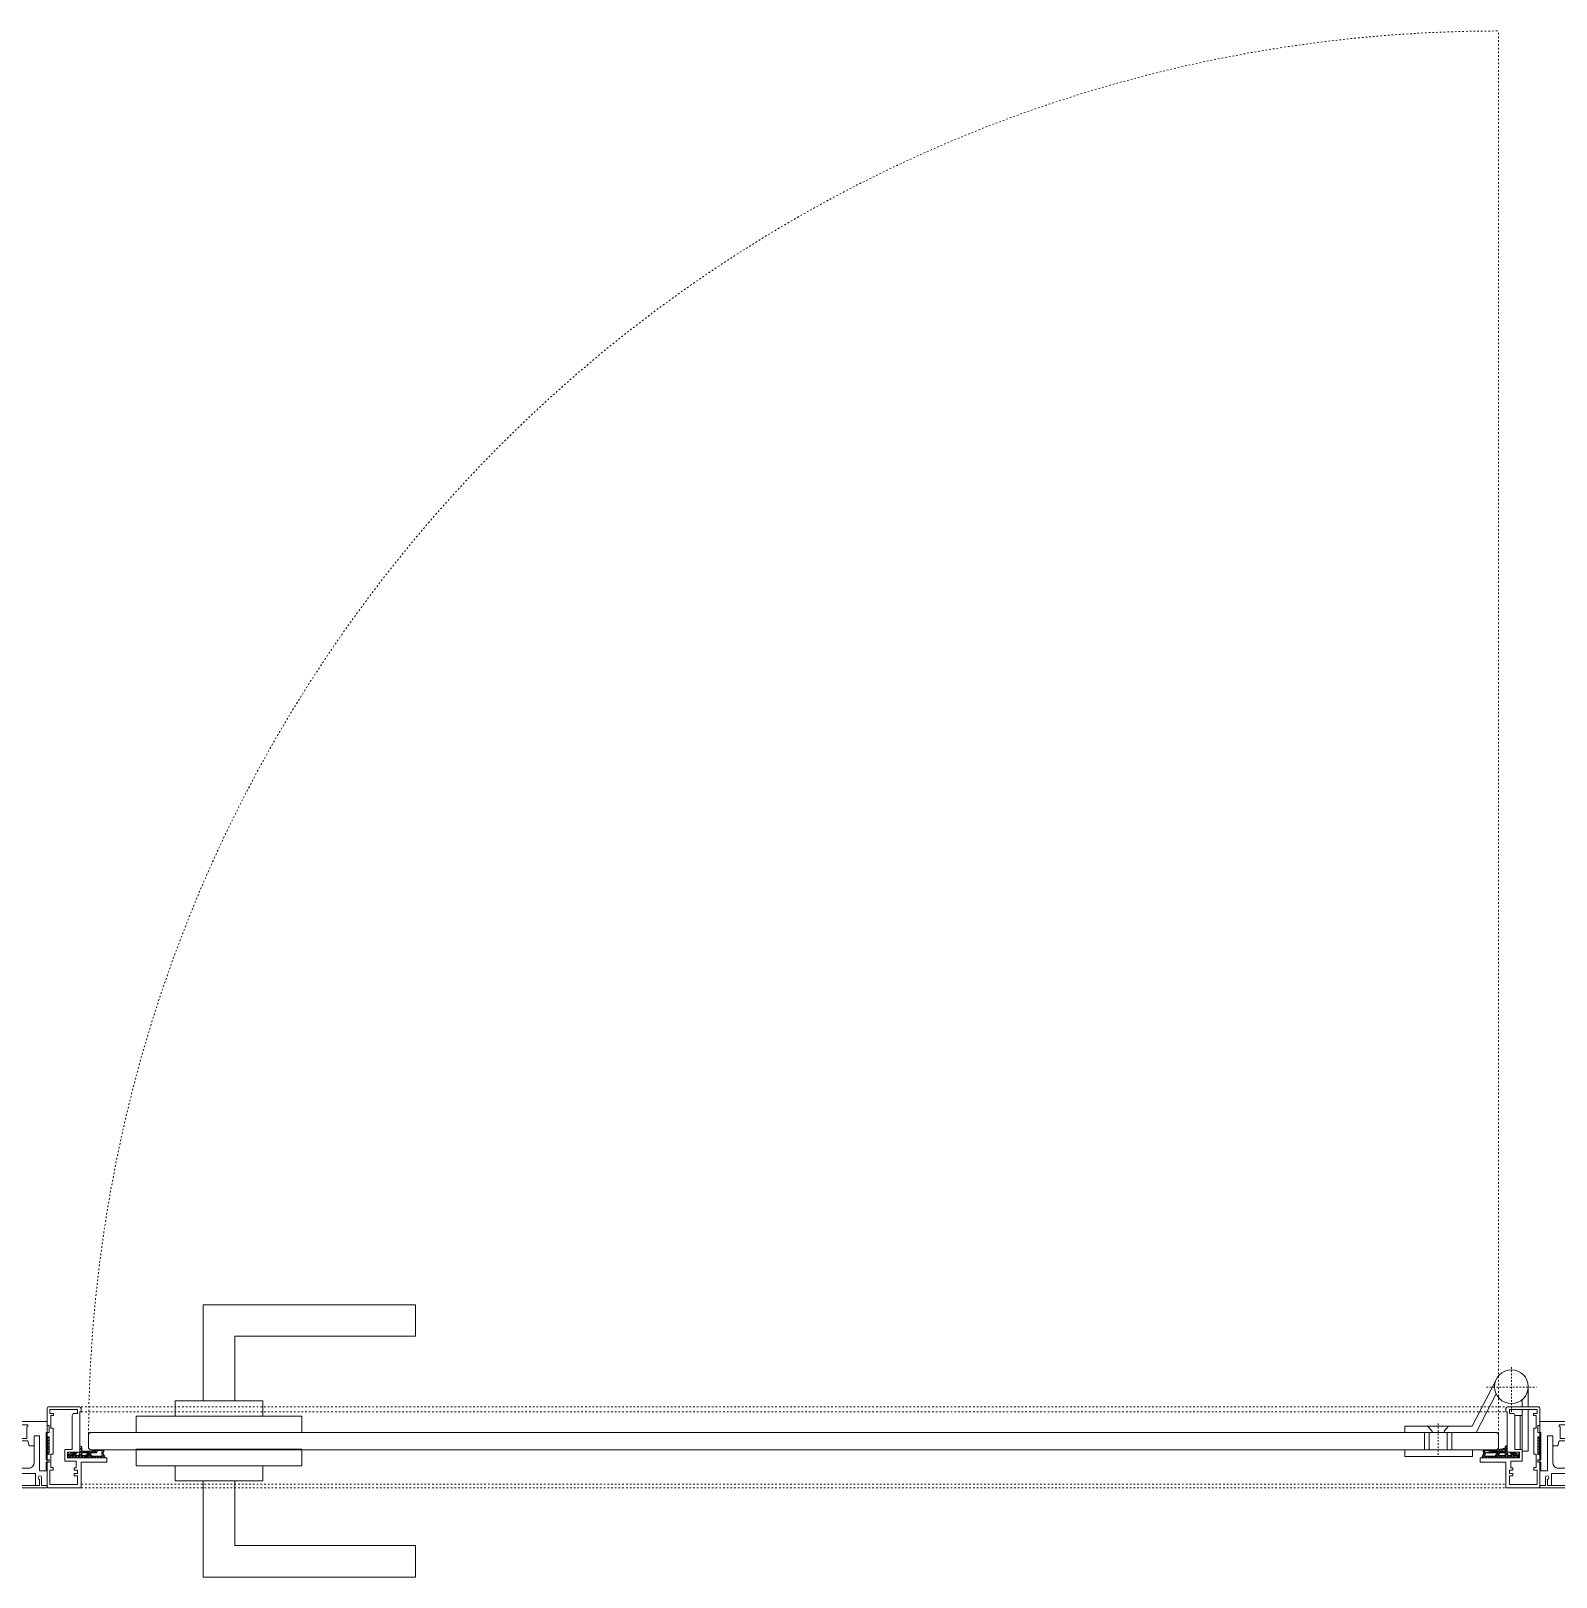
# Model space of a CAD drawing. Extents: x -2749 to 11890, y 0 to 8245.
# Drawn here: x 3708 to 3800, y 2758.5 to 2851.7 of the extents above; entities that cross this region are included whole.
import ezdxf

# ---------------------------------------------------------------- set-up
doc = ezdxf.new("R2010")
doc.units = 0
doc.header["$MEASUREMENT"] = 0
doc.linetypes.add('DASHDOT', pattern=[1, 0.5, -0.25, 0, -0.25])
doc.linetypes.add('DOT2', pattern=[0.125, 0, -0.125])
doc.layers.get('0').update_dxf_attribs({"color": 9, "lineweight": 9})
for name, color, linetype, lineweight in [('06C', 9, 'Continuous', 9), ('07K', 8, 'Continuous', 9), ('10', 9, 'Continuous', 9), ('15', 9, 'Continuous', 9), ('20', 9, 'DOT2', 9)]:
    doc.layers.add(name, color=color, linetype=linetype, lineweight=lineweight)
pattern_1 = [(45, (3387.24087, 5075.93023), (0.0883883476, -0.0883883476), []), (315, (3387.24087, 5075.93023), (-0.0883883476, -0.0883883476), [])]

# ---------------------------------------------------------------- blocks, each defined once
blk = doc.blocks.new('profil')
at = {"layer": '10'}
h = blk.add_hatch(dxfattribs=at)
h.set_pattern_fill('NET', color=256, angle=495, style=0)
h.set_pattern_definition(pattern_1)
h.paths.add_polyline_path([(2783.079, 2903.224), (2783.023, 2903.224), (2782.985, 2903.33), (2782.985, 2903.378), (2783.006, 2903.378), (2783.006, 2903.502), (2782.717, 2903.503), (2782.717, 2903.379), (2782.754, 2903.379), (2782.706, 2903.224), (2782.624, 2903.233), (2782.451, 2902.861), (2782.557, 2902.861), (2782.557, 2902.905), (2782.721, 2903.096, 0.2599), (2782.797, 2902.861), (2783.045, 2902.861, 0.382682)])
h.paths.add_polyline_path([(2782.838, 2903.102), (2783.029, 2903.102, -2.16717)], flags=16)
h = blk.add_hatch(dxfattribs=at)
h.set_pattern_fill('NET', color=256, angle=495, style=0)
h.set_pattern_definition([(45, (3390.96807, 5084.14935), (0.0883883476, -0.0883883476), []), (315, (3390.96807, 5084.14935), (-0.0883883476, -0.0883883476), [])])
h.paths.add_polyline_path([(2784.25, 2903.176), (2784.25, 2902.861), (2783.213, 2902.861), (2783.213, 2903.176)])
h = blk.add_hatch(dxfattribs=at)
h.set_pattern_fill('NET', color=256, angle=495, style=0)
h.set_pattern_definition([(45, (3412.02047, 5081.69331), (0.0883883476, -0.0883883476), []), (315, (3412.02047, 5081.69331), (-0.0883883476, -0.0883883476), [])])
h.paths.add_polyline_path([(2787.7, 2903.427), (2787.7, 2902.359), (2787.521, 2902.359), (2787.521, 2903.427)])
h = blk.add_hatch(dxfattribs=at)
h.set_pattern_fill('NET', color=256, angle=495, style=0)
h.set_pattern_definition(pattern_1)
h.paths.add_polyline_path([(2783.079, 2901.458), (2783.023, 2901.458), (2782.985, 2901.352), (2782.985, 2901.304), (2783.006, 2901.304), (2783.006, 2901.18), (2782.717, 2901.18), (2782.717, 2901.303), (2782.754, 2901.303), (2782.706, 2901.458), (2782.624, 2901.449), (2782.451, 2901.821), (2782.557, 2901.821), (2782.557, 2901.777), (2782.721, 2901.586, -0.2599), (2782.797, 2901.821), (2783.045, 2901.821, -0.382682)])
h.paths.add_polyline_path([(2782.838, 2901.581), (2783.029, 2901.581, 2.16717)], flags=16)
h = blk.add_hatch(dxfattribs=at)
h.set_pattern_fill('NET', color=256, angle=495, style=0)
h.set_pattern_definition([(45, (3390.96807, 5077.64021), (0.0883883476, -0.0883883476), []), (315, (3390.96807, 5077.64021), (-0.0883883476, -0.0883883476), [])])
h.paths.add_polyline_path([(2784.25, 2901.821), (2784.25, 2901.529), (2783.213, 2901.529), (2783.213, 2901.821)])
for points in [[(2787.521, 2901.366), (2787.521, 2901.89), (2787.7, 2901.89), (2787.7, 2902.026), (2787.521, 2902.026), (2787.521, 2903.671), (2787.7, 2903.671), (2787.7, 2904.104), (2787.576, 2904.104), (2787.576, 2904.345), (2782.614, 2904.345), (2782.614, 2903.223), (2782.715, 2903.223), (2782.763, 2903.401), (2782.713, 2903.401), (2782.713, 2903.773), (2782.989, 2903.773), (2782.989, 2903.225), (2783.142, 2903.225), (2783.179, 2903.176), (2786.425, 2903.176), (2786.495, 2902.884), (2786.796, 2902.884), (2786.796, 2903.485), (2787.117, 2903.485), (2787.117, 2901.366)], [(2785.671, 2903.323), (2786.35, 2903.323), (2786.35, 2904.023), (2786.421, 2904.061), (2786.421, 2904.144), (2785.614, 2904.144), (2785.614, 2904.005), (2785.671, 2903.949)]]:
    blk.add_lwpolyline(points, close=True, dxfattribs=at)
for points in [[(2784.873, 2903.909), (2785.032, 2903.909), (2785.032, 2904.141), (2782.827, 2904.141), (2782.827, 2903.911), (2783.129, 2903.911), (2783.129, 2903.372), (2785.03, 2903.372)], [(2782.614, 2903.223), (2782.451, 2902.861)], [(2782.721, 2903.096), (2782.557, 2902.905), (2782.557, 2902.861)], [(2782.989, 2903.502), (2782.717, 2903.503)], [(2783.213, 2903.176), (2783.213, 2903.176), (2783.213, 2902.841)], [(2784.25, 2902.841), (2784.25, 2903.176)], [(2785.618, 2903.176), (2785.618, 2901.529)], [(2787.521, 2903.427), (2787.7, 2903.427), (2787.7, 2902.359)], [(2787.521, 2902.359), (2787.7, 2902.359)], [(2782.624, 2901.449), (2782.451, 2901.821)], [(2782.721, 2901.586), (2782.557, 2901.777), (2782.557, 2901.821)], [(2782.78, 2900.5), (2782.78, 2900.947), (2783.095, 2900.947), (2783.095, 2901.238), (2783.179, 2901.238), (2783.079, 2901.458), (2783.023, 2901.458), (2782.985, 2901.352), (2782.985, 2901.304), (2783.006, 2901.304), (2783.006, 2901.056), (2782.717, 2901.056), (2782.717, 2901.303), (2782.754, 2901.303), (2782.706, 2901.458), (2782.624, 2901.449), (2782.626, 2900.345), (2787.59, 2900.345)], [(2783.006, 2901.18), (2782.717, 2901.18)], [(2783.179, 2901.238), (2783.213, 2901.238), (2783.213, 2901.841)], [(2784.25, 2901.841), (2784.25, 2901.529)]]:
    blk.add_lwpolyline(points, dxfattribs=at)
for points in [[(2783.029, 2903.102), (2782.838, 2903.102, 1)], [(2785.03, 2903.372), (2785.03, 2903.785), (2784.873, 2903.785, -1), (2784.873, 2903.909, 1)], [(2783.213, 2901.529), (2786.468, 2901.529, 0.414214), (2786.796, 2901.857), (2786.796, 2902.884)], [(2783.029, 2901.581), (2782.838, 2901.581, -1)], [(2783.095, 2901.238), (2783.21, 2900.659, 0.833203), (2783.525, 2900.664, 0.447088)], [(2783.525, 2900.664), (2783.525, 2901.115, -0.414214), (2783.627, 2901.217), (2786.876, 2901.217), (2786.876, 2900.487)], [(2787.126, 2900.846), (2787.126, 2900.487), (2782.815, 2900.487), (2782.815, 2900.456, -0.561743), (2782.731, 2900.448, -0.595966), (2782.78, 2900.5, 2.204878)], [(2787.59, 2900.345), (2787.59, 2900.487), (2787.25, 2900.487), (2787.25, 2900.967, 1), (2787.044, 2900.967)], [(2787.044, 2900.967, 0.305404), (2787.126, 2900.846, 5.773092)]]:
    blk.add_lwpolyline(points, format="xyb", dxfattribs=at)
for centre, radius, start, end in [((2782.97, 2903.046), 0.253, 168.66756, 234.12581), ((2782.933, 2903.02), 0.125, 139.54015, 40.45985), ((2782.86, 2903.062), 0.273, 305.97376, 36.42893), ((2782.97, 2901.636), 0.253, 125.87419, 191.33244), ((2782.933, 2901.662), 0.125, 319.54015, 220.45985), ((2782.86, 2901.62), 0.273, 323.57107, 54.02624)]:
    blk.add_arc(centre, radius, start, end, dxfattribs=at)
blk = doc.blocks.new('g-kapı kolu-p')
for points in [[(11.85, 8.209), (-0.95, 8.209), (-0.95, 2.409), (0.95, 2.409), (0.95, 6.309), (11.85, 6.309), (11.85, 8.209)], [(11.85, -8.209), (-0.95, -8.209), (-0.95, -2.409), (0.95, -2.409), (0.95, -6.309), (11.85, -6.309), (11.85, -8.209)]]:
    blk.add_lwpolyline(points)
for points in [[(-2.65, 1.5), (2.65, 1.5), (2.65, 2.409), (-2.65, 2.409)], [(-5, 0.5), (5, 0.5), (5, 1.5), (-5, 1.5)], [(-5, -1.5), (5, -1.5), (5, -0.5), (-5, -0.5)], [(-2.65, -1.5), (2.65, -1.5), (2.65, -2.409), (-2.65, -2.409)]]:
    blk.add_lwpolyline(points, close=True)
blk = doc.blocks.new('k-cambölme-kapı-p')
at = {"layer": '10'}
h = blk.add_hatch(dxfattribs=at)
h.set_pattern_fill('NET', color=256, angle=135, style=0)
h.set_pattern_definition([(135, (3753.7029, 560.85184), (-0.0883883476, -0.0883883476), []), (225, (3753.7029, 560.85184), (0.0883883476, -0.0883883476), [])])
h.paths.add_polyline_path([(2.085, -0.058), (2.085, 0.018), (2.073, 0.044), (2.049, 0.074), (2.014, 0.094), (1.98, 0.102), (1.971, 0.102), (1.971, -0.294), (1.941, -0.294), (1.941, -0.433), (1.877, -0.492), (1.671, -0.492), (1.817, -0.294), (1.727, -0.294), (1.526, -0.496), (1.437, -0.496), (1.615, -0.318), (1.617, -0.294), (1.514, -0.294), (1.342, -0.422), (1.316, -0.445), (1.301, -0.475), (1.285, -0.509), (1.262, -0.567), (1.262, -0.31), (1.316, -0.294), (1.226, -0.294), (1.226, -0.535), (1.231, -0.586), (1.24, -0.616), (1.26, -0.64), (3.473, -0.64), (3.47, -0.583), (3.381, -0.352), (3.381, -0.305), (3.417, -0.249), (3.417, -0.196), (3.384, -0.157), (2.729, -0.157), (2.742, -0.197), (2.911, -0.197, -1), (2.911, -0.246)])
h.paths.add_polyline_path([(2.047, -0.176), (2.055, -0.207), (2.075, -0.228), (2.113, -0.245), (2.148, -0.25), (2.947, -0.274), (2.925, -0.286), (2.55, -0.29), (2.541, -0.308), (2.524, -0.329), (2.505, -0.339), (2.477, -0.34), (2.458, -0.34), (2.438, -0.325), (2.425, -0.304), (2.08, -0.304), (1.992, -0.105), (1.993, -0.07), (2.047, -0.07)], flags=16)
h.paths.add_polyline_path([(2.408, -0.341), (2.508, -0.495), (2.08, -0.496), (2.08, -0.341)], flags=16)
h.paths.add_polyline_path([(2.552, -0.331), (2.889, -0.331), (2.942, -0.331), (3.284, -0.344, 0.166992), (3.338, -0.546), (2.717, -0.546), (2.552, -0.364)], flags=16)
h.paths.add_polyline_path([(3.015, -0.222), (3.018, -0.199), (3.329, -0.199, 0.10606), (3.285, -0.327), (3.011, -0.266)], flags=16)
h = blk.add_hatch(dxfattribs=at)
h.set_pattern_fill('NET', color=256, angle=135, style=0)
h.set_pattern_definition([(45, (474.94443, 2280.71206), (0.0883883476, -0.0883883476), []), (315, (474.94443, 2280.71206), (-0.0883883476, -0.0883883476), [])])
h.paths.add_polyline_path([(87.27, -0.157), (87.258, -0.197), (87.089, -0.197, 1), (87.089, -0.246), (87.919, -0.246), (87.919, -0.006), (87.934, 0.027), (87.961, 0.055), (88.003, 0.074), (88.029, 0.074), (88.029, -0.294), (88.059, -0.294), (88.059, -0.433), (88.123, -0.492), (88.329, -0.492), (88.183, -0.294), (88.273, -0.294), (88.473, -0.496), (88.563, -0.496), (88.384, -0.318), (88.383, -0.294), (88.485, -0.294), (88.658, -0.423), (88.684, -0.445), (88.699, -0.475), (88.715, -0.509), (88.738, -0.567), (88.738, -0.31), (88.684, -0.294), (88.774, -0.294), (88.774, -0.535), (88.769, -0.586), (88.76, -0.616), (88.74, -0.64), (86.526, -0.64), (86.53, -0.583), (86.619, -0.352), (86.619, -0.305), (86.583, -0.249), (86.583, -0.196), (86.616, -0.157)])
h.paths.add_polyline_path([(87.283, -0.546), (87.448, -0.364), (87.448, -0.331), (87.11, -0.331), (87.057, -0.331), (87.026, -0.308), (86.989, -0.266), (86.984, -0.222), (86.982, -0.199), (86.671, -0.199, -0.292264), (86.662, -0.546)], flags=16)
h.paths.add_polyline_path([(87.484, -0.508), (87.59, -0.508), (87.531, -0.428)], flags=16)
h.paths.add_polyline_path([(87.556, -0.397), (87.69, -0.496), (87.92, -0.496), (87.92, -0.341), (87.592, -0.341)], flags=16)
h.paths.add_polyline_path([(87.622, -0.526), (87.707, -0.624), (87.707, -0.526)], flags=16)
at = {"layer": '10', "linetype": 'DASHDOT', "ltscale": 0.05}
for points in [[(1.708, 2.138), (1.708, 4.899)], [(3.216, 3.631), (0.199, 3.631)], [(6.129, 1.437), (6.129, -0.548)]]:
    blk.add_lwpolyline(points, dxfattribs=at)
at = {"layer": '10'}
for points in [[(4.068, 1.268), (2.668, 3.985)], [(0.689, 3.631), (0.689, 2.444)], [(1.062, 2.444), (1.063, 2.864)], [(3.838, 0.881), (2.63, 3.225)], [(1.819, 2.274), (0.162, 2.274), (0.162, 2.031), (0.38, 2.031), (0.38, 1.922), (0.216, 1.922), (0.216, 1.16), (0.354, 1.16), (0.354, -0.408), (0.216, -0.408), (0.216, -1.226), (0.359, -1.226), (0.359, -1.379), (0.158, -1.379), (0.158, -2.243), (1.822, -2.243), (1.822, -1.721), (1.617, -1.721), (1.617, -1.58), (1.822, -1.58), (1.822, -1.374), (1.614, -1.374), (1.614, -1.241), (1.739, -1.241), (1.739, -0.846), (1.06, -0.846), (1.06, -0.13), (1.496, -0.13), (1.496, 1.924), (1.566, 2.028), (1.819, 2.028), (1.819, 2.274)], [(0.689, 2.274), (0.689, -0.244), (1.06, -0.244)], [(1.06, -0.13), (1.062, 2.274)], [(1.496, 1.924), (1.062, 1.924)], [(1.173, 1.924), (1.173, -0.13)], [(88.181, 2.274), (89.838, 2.274), (89.838, 2.031), (89.62, 2.031), (89.62, 1.922), (89.784, 1.922), (89.784, 1.16), (89.646, 1.16), (89.646, -0.408), (89.784, -0.408), (89.784, -1.226), (89.641, -1.226), (89.641, -1.379), (89.842, -1.379), (89.842, -2.243), (88.178, -2.243), (88.178, -1.721), (88.383, -1.721), (88.383, -1.58), (88.178, -1.58), (88.178, -1.374), (88.386, -1.374), (88.386, -1.241), (88.261, -1.241), (88.261, -0.846), (88.94, -0.846), (88.94, -0.13), (88.504, -0.13), (88.504, 1.924), (88.434, 2.028), (88.181, 2.028), (88.181, 2.274)], [(8.142, 0.881), (8.142, 1.268), (4.068, 1.268)], [(5.499, 1.268), (5.772, 0.97), (5.772, 0.881)], [(6.76, 1.268), (6.487, 0.97), (6.487, 0.881)], [(2.911, -0.246), (2.085, -0.058), (2.085, 0.018), (2.073, 0.044), (2.049, 0.074), (2.014, 0.094), (1.98, 0.102), (1.971, 0.102)], [(5.301, 0.881), (5.301, -0.157)], [(5.59, 0.881), (5.59, -0.157)], [(6.668, 0.881), (6.668, -0.157)], [(6.957, 0.881), (6.957, -0.157)], [(87.089, -0.246), (87.919, -0.246), (87.919, -0.006), (87.934, 0.027), (87.961, 0.055), (88.003, 0.074), (88.029, 0.074)], [(2.053, -0.895), (3.593, -0.895), (3.593, -0.64), (1.226, -0.64), (1.226, -0.294), (1.971, -0.294)], [(1.617, -0.294), (1.615, -0.318), (1.437, -0.496), (1.526, -0.496), (1.727, -0.294)], [(1.817, -0.294), (1.671, -0.492), (1.877, -0.492), (1.941, -0.433), (1.941, -0.294)], [(3.338, -0.546), (2.717, -0.546), (2.552, -0.364), (2.552, -0.331), (2.889, -0.331), (2.942, -0.331)], [(3.284, -0.344), (3.284, -0.344), (2.942, -0.331)], [(3.011, -0.266), (3.015, -0.222), (3.018, -0.199), (3.329, -0.199)], [(3.011, -0.266), (3.285, -0.327), (3.285, -0.327)], [(4.063, -0.157), (4.063, -0.548), (8.142, -0.548)], [(8.142, -0.548), (8.142, -0.157)], [(87.947, -0.895), (86.407, -0.895), (86.407, -0.64), (88.774, -0.64), (88.774, -0.294), (88.029, -0.294)], [(87.59, -0.508), (87.531, -0.428), (87.484, -0.508), (87.59, -0.508)], [(88.183, -0.294), (88.329, -0.492), (88.123, -0.492), (88.059, -0.433), (88.059, -0.294)], [(88.383, -0.294), (88.384, -0.318), (88.563, -0.496), (88.473, -0.496), (88.273, -0.294)]]:
    blk.add_lwpolyline(points, dxfattribs=at)
for points in [[(1.971, -0.294), (1.971, 2.126), (2.054, 2.126), (2.054, 2.281, 0.414214), (1.891, 2.445), (0.082, 2.445, 0.414214), (0, 2.363), (0, -2.363, 0.414214), (0.082, -2.445), (2.053, -2.445), (2.053, -2.254), (2.053, -2.225), (2.053, -2.225), (2.053, -2.225), (2.053, -2.225), (2.053, -2.225), (2.053, -0.895)], [(88.029, -0.294), (88.029, 2.126), (87.946, 2.126), (87.946, 2.281, -0.414214), (88.109, 2.445), (89.918, 2.445, -0.414214), (90, 2.363), (90, -2.363, -0.414214), (89.918, -2.445), (87.947, -2.445), (87.947, -2.254), (87.947, -2.225), (87.947, -2.225), (87.947, -2.225), (87.947, -2.225), (87.947, -2.225), (87.947, -0.895)], [(1.514, -0.294), (1.342, -0.422), (1.316, -0.445), (1.301, -0.475), (1.285, -0.509), (1.262, -0.567), (1.262, -0.31), (1.316, -0.294), (1.226, -0.294), (1.226, -0.535), (1.231, -0.586), (1.24, -0.616), (1.26, -0.64), (3.473, -0.64), (3.47, -0.583), (3.381, -0.352), (3.381, -0.305), (3.417, -0.249), (3.417, -0.196), (3.384, -0.157), (2.729, -0.157), (2.742, -0.197), (2.911, -0.197, -1), (2.911, -0.246, -1)], [(88.485, -0.294), (88.658, -0.423), (88.684, -0.445), (88.699, -0.475), (88.715, -0.509), (88.738, -0.567), (88.738, -0.31), (88.684, -0.294), (88.774, -0.294), (88.774, -0.535), (88.769, -0.586), (88.76, -0.616), (88.74, -0.64), (86.526, -0.64), (86.53, -0.583), (86.619, -0.352), (86.619, -0.305), (86.583, -0.249), (86.583, -0.196), (86.616, -0.157), (87.27, -0.157), (87.258, -0.197), (87.089, -0.197, 1), (87.089, -0.246, 1)], [(86.662, -0.546), (87.283, -0.546), (87.448, -0.364), (87.448, -0.331), (87.11, -0.331), (87.057, -0.331), (87.026, -0.308), (86.989, -0.266), (86.984, -0.222), (86.982, -0.199), (86.671, -0.199, 1)]]:
    blk.add_lwpolyline(points, format="xyb", dxfattribs=at)
for points in [[(1.993, -0.07), (2.047, -0.07), (2.047, -0.176), (2.055, -0.207), (2.075, -0.228), (2.113, -0.245), (2.148, -0.25), (2.947, -0.274), (2.925, -0.286), (2.55, -0.29), (2.541, -0.308), (2.524, -0.329), (2.505, -0.339), (2.477, -0.34), (2.458, -0.34), (2.438, -0.325), (2.425, -0.304), (2.08, -0.304), (1.992, -0.105)], [(2.08, -0.496), (2.08, -0.341), (2.408, -0.341), (2.508, -0.495), (2.508, -0.495)], [(87.92, -0.496), (87.92, -0.341), (87.592, -0.341), (87.556, -0.397), (87.69, -0.496)], [(87.622, -0.526), (87.707, -0.526), (87.707, -0.624)]]:
    blk.add_lwpolyline(points, close=True, dxfattribs=at)
blk.add_circle((1.707, 3.652), 1.017, dxfattribs=at)
for centre, start, end in [((3.605, -0.365), 176.14303, 214.06492), ((3.605, -0.365), 148.89788, 173.11441), ((86.395, -0.365), 325.93508, 31.10212)]:
    blk.add_arc(centre, 0.322, start, end, dxfattribs=at)
at = {"layer": '15', "linetype": 'DOT2'}
blk.add_lwpolyline([(2.482, 0.362), (2.482, 85.362)], dxfattribs=at)
at = {"layer": '15'}
blk.add_lwpolyline([(2.585, 0.881), (87.415, 0.881), (87.518, 0.779), (87.518, -0.054), (87.415, -0.157), (2.585, -0.157), (2.585, -0.157), (2.482, -0.054), (2.482, 0.779), (2.585, 0.881)], dxfattribs=at)
at = {"layer": '15', "linetype": 'DOT2'}
blk.add_arc((2.482, 0.362), 85.035, 0, 90, dxfattribs=at)
at = {"layer": '20'}
for p, q in [((87.947, 2.431), (2.053, 2.431)), ((87.947, 2.126), (2.053, 2.126)), ((87.947, -2.225), (2.053, -2.225)), ((87.947, -2.445), (2.053, -2.445))]:
    blk.add_line(p, q, dxfattribs=at)
at = {"layer": '06C', "xscale": -1}
blk.add_blockref('g-kapı kolu-p', (79.645, 0.381), dxfattribs=at)

msp = doc.modelspace()

# ---------------------------------------------------------------- block references
msp.add_blockref('profil', (921.443, -136.472))
at = {"xscale": -1}
msp.add_blockref('profil', (6586.623, -136.472), dxfattribs=at)
at = {"layer": '07K', "xscale": -1}
msp.add_blockref('k-cambölme-kapı-p', (3799.033, 2766.318), dxfattribs=at)

doc.saveas('drawing.dxf')
